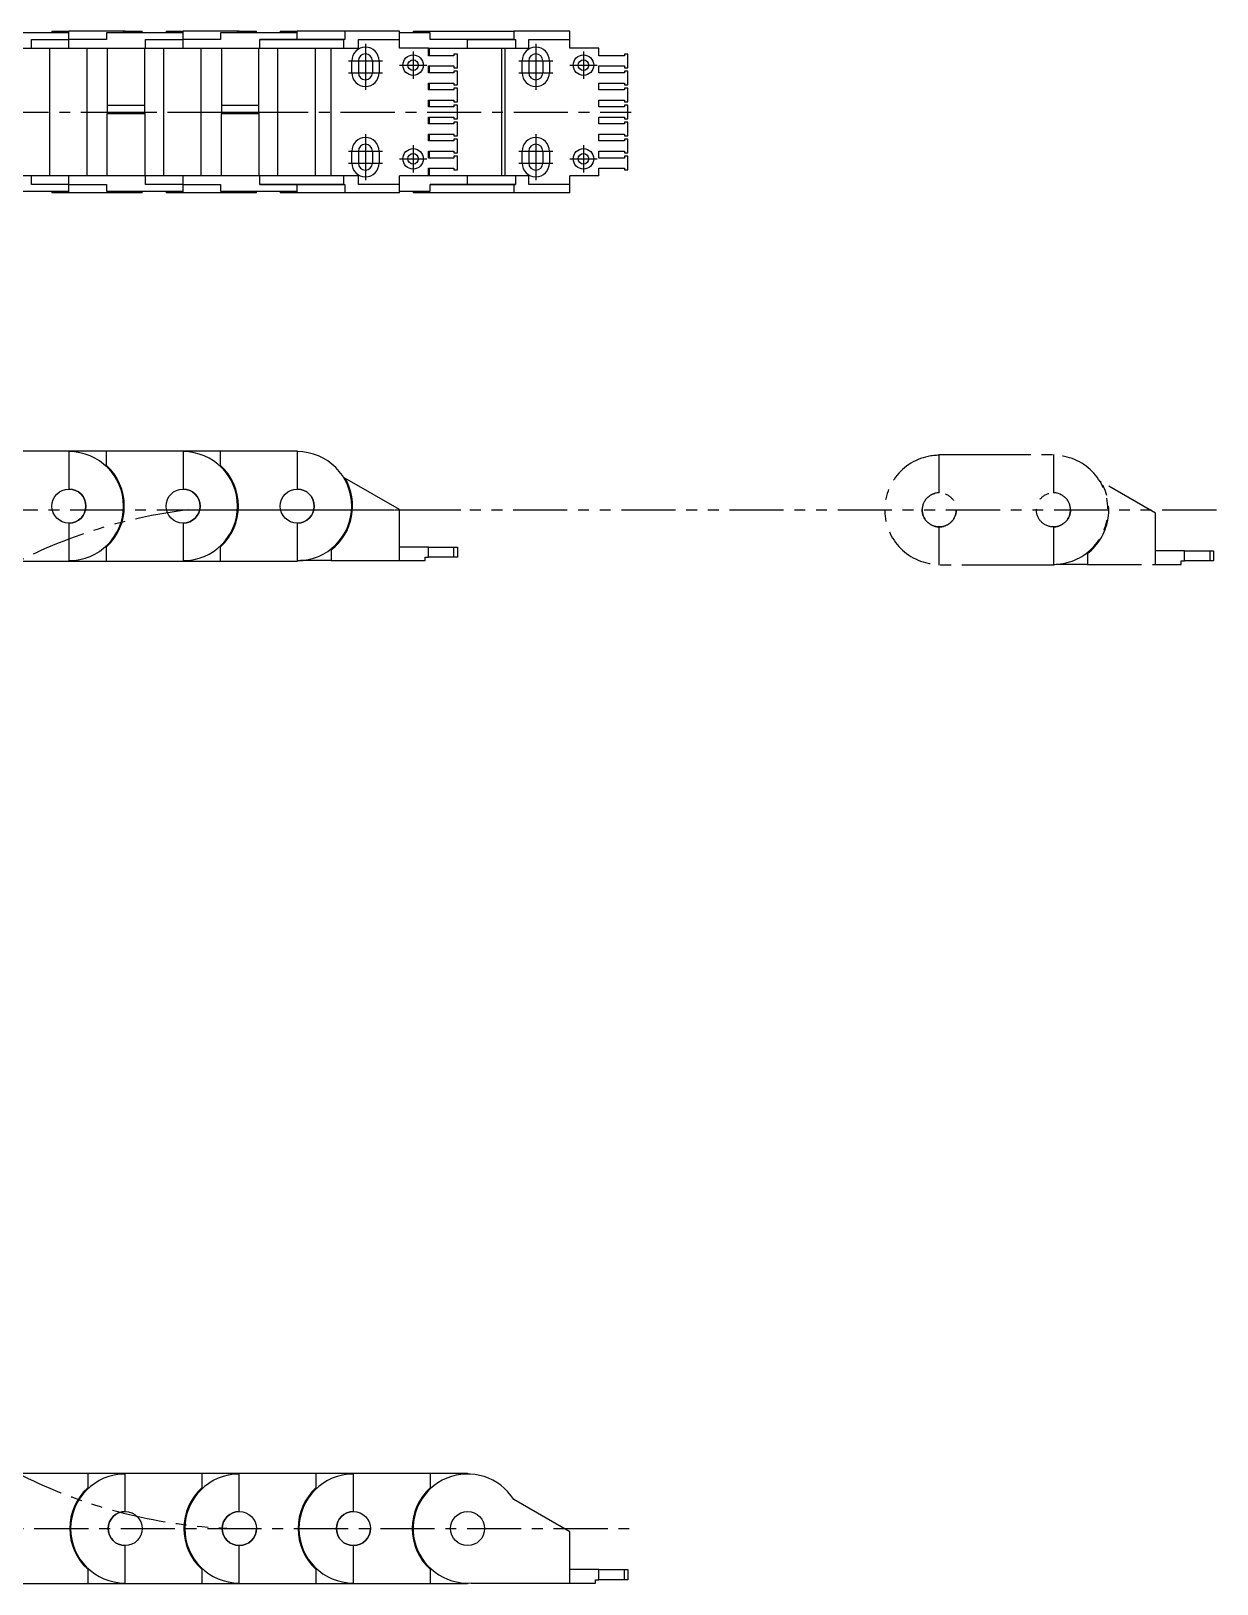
# Model space of a CAD drawing. Extents: x -285 to 1122, y -851 to 95.
# Drawn here: x 426 to 1122, y -816 to 95 of the extents above; entities that cross this region are included whole.
import ezdxf

# ---------------------------------------------------------------- set-up
doc = ezdxf.new("R2010")
doc.units = 0
doc.linetypes.add('CENTER', pattern=[50.8, 31.75, -6.35, 6.35, -6.35])
doc.linetypes.add('PHANTOM', pattern=[63.5, 31.75, -6.35, 6.35, -6.35, 6.35, -6.35])
doc.layers.get('0').update_dxf_attribs({"linetype": 'CONTINUOUS'})
doc.layers.add('CENTER', color=1, linetype='CONTINUOUS')

msp = doc.modelspace()

# ---------------------------------------------------------------- linework, layer by layer
at = {"color": 7, "linetype": 'CONTINUOUS'}
for p, q in [((448.140662, 94), (403.140662, 94)), ((438.140662, 95), (448.140662, 95)), ((438.140662, 95), (438.140662, 94)), ((480.140662, 95), (448.140662, 95)), ((448.140662, 94), (448.140662, 95)), ((448.140662, 90), (448.140662, 94)), ((515.140662, 94), (470.140662, 94)), ((470.140662, 94), (470.140662, 90)), ((480.140662, 94), (480.140662, 95)), ((481.140662, 95), (480.140662, 95)), ((481.140662, 95), (491.140662, 95)), ((481.140662, 94), (481.140662, 95)), ((491.140662, 94), (491.140662, 95)), ((505.140662, 95), (515.140662, 95)), ((505.140662, 95), (505.140662, 94)), ((547.140662, 95), (515.140662, 95)), ((515.140662, 94), (515.140662, 95)), ((515.140662, 90), (515.140662, 94)), ((537.140662, 94), (537.140662, 90)), ((582.140662, 94), (537.140662, 94)), ((548.140662, 95), (547.140662, 95)), ((547.140662, 94), (547.140662, 95)), ((548.140662, 95), (558.140662, 95)), ((548.140662, 94), (548.140662, 95)), ((558.140662, 94), (558.140662, 95)), ((572.140662, 95), (582.140662, 95)), ((572.140662, 95), (572.140662, 94)), ((610.162753, 95), (582.140662, 95)), ((582.140662, 94), (582.140662, 95)), ((582.140662, 90), (582.140662, 94)), ((642.140662, 95), (610.162753, 95)), ((610.162753, 95), (610.162753, 90)), ((642.140662, 90), (642.140662, 95)), ((660.140662, 94), (642.140662, 94)), ((650.140662, 95), (709.262796, 95)), ((650.140662, 95), (650.140662, 94)), ((660.140662, 90), (660.140662, 94)), ((709.262796, 95), (709.262796, 90)), ((742.140662, 95), (709.262796, 95)), ((742.140662, 90), (742.140662, 95)), ((381.140662, 85), (426.140662, 85)), ((426.140662, 85), (426.140662, 90)), ((426.140662, 90), (448.140662, 90)), ((426.140662, 85), (448.140662, 85)), ((436.640662, 85), (436.640662, 10)), ((470.140662, 90), (448.140662, 90)), ((448.140662, 85), (448.140662, 90)), ((448.140662, 85), (493.140662, 85)), ((458.640662, 85), (458.640662, 10)), ((470.640662, 85), (470.640662, 51.5)), ((492.640662, 51.5), (492.640662, 85)), ((493.140662, 90), (515.140662, 90)), ((493.140662, 85), (493.140662, 90)), ((493.140662, 85), (515.140662, 85)), ((503.640662, 85), (503.640662, 10)), ((515.140662, 85), (515.140662, 90)), ((537.140662, 90), (515.140662, 90)), ((515.140662, 85), (560.140662, 85)), ((525.640662, 85), (525.640662, 10)), ((537.640662, 85), (537.640662, 51.5)), ((559.640662, 51.5), (559.640662, 85)), ((560.140662, 90), (582.140662, 90)), ((560.140662, 85), (560.140662, 90)), ((560.140662, 85), (609.262796, 85)), ((582.140662, 90), (560.140683, 90)), ((570.640662, 85), (570.640662, 10)), ((609.262796, 90), (582.140662, 90)), ((582.140662, 90), (592.140662, 90)), ((592.140662, 90), (592.140662, 89.995)), ((592.140662, 89.995), (609.262796, 89.995)), ((592.640662, 85), (592.640662, 10)), ((602.140662, 10), (602.140662, 85)), ((609.262796, 90), (609.262796, 85)), ((610.162753, 90), (609.262796, 90)), ((609.262796, 85), (618.140662, 85)), ((618.140662, 90), (642.140662, 90)), ((618.140662, 85), (618.140662, 90)), ((642.140662, 85), (642.140662, 90)), ((659.140662, 85), (642.140662, 85)), ((659.140662, 80.5), (659.140662, 85)), ((659.140662, 85), (682.140662, 85)), ((659.640662, 85), (659.640662, 80.5)), ((682.140662, 90), (660.140662, 90)), ((682.140662, 90), (709.262796, 90)), ((709.262796, 90), (682.140662, 90)), ((682.140662, 85), (682.140662, 90)), ((682.140662, 85), (710.162753, 85)), ((702.140662, 10), (702.140662, 85)), ((704.055269, 85), (704.055269, 10)), ((709.262796, 90), (710.162753, 90)), ((710.162753, 90), (710.162753, 85)), ((710.162753, 85), (718.140662, 85)), ((718.140662, 90), (742.140662, 90)), ((718.140662, 85), (718.140662, 90)), ((742.140662, 85), (742.140662, 90)), ((759.140662, 85), (742.140662, 85)), ((759.140662, 80.5), (759.140662, 85)), ((614.140662, 70.5), (614.140662, 77.5)), ((618.040662, 77.5), (618.040662, 70.5)), ((626.240662, 77.5), (626.240662, 70.5)), ((630.140662, 77.5), (630.140662, 70.5)), ((674.140662, 80.5), (659.140662, 80.5)), ((659.140662, 74.5), (674.140662, 74.5)), ((659.140662, 70.5), (659.140662, 74.5)), ((659.640662, 74.5), (659.640662, 70.5)), ((674.140662, 81.5), (674.140662, 80.5)), ((676.140662, 81.5), (674.140662, 81.5)), ((674.140662, 74.5), (674.140662, 73.5)), ((674.140662, 73.5), (676.140662, 73.5)), ((676.140662, 73.5), (676.140662, 81.5)), ((714.140662, 70.5), (714.140662, 77.5)), ((718.040662, 77.5), (718.040662, 70.5)), ((726.240662, 77.5), (726.240662, 70.5)), ((730.140662, 77.5), (730.140662, 70.5)), ((774.140662, 80.5), (759.140662, 80.5)), ((759.140662, 70.5), (759.140662, 74.5)), ((759.140662, 74.5), (774.140662, 74.5)), ((774.140662, 81.5), (774.140662, 80.5)), ((776.140662, 81.5), (774.140662, 81.5)), ((774.140662, 74.5), (774.140662, 73.5)), ((774.140662, 73.5), (776.140662, 73.5)), ((776.140662, 73.5), (776.140662, 81.5)), ((674.140662, 70.5), (659.140662, 70.5)), ((659.140662, 60.5), (659.140662, 64.5)), ((659.140662, 64.5), (674.140662, 64.5)), ((659.640662, 64.5), (659.640662, 60.5)), ((676.140662, 71.5), (674.140662, 71.5)), ((674.140662, 71.5), (674.140662, 70.5)), ((674.140662, 64.5), (674.140662, 63.5)), ((676.140662, 63.5), (676.140662, 71.5)), ((774.140662, 70.5), (759.140662, 70.5)), ((759.140662, 60.5), (759.140662, 64.5)), ((759.140662, 64.5), (774.140662, 64.5)), ((776.140662, 71.5), (774.140662, 71.5)), ((774.140662, 71.5), (774.140662, 70.5)), ((774.140662, 64.5), (774.140662, 63.5)), ((776.140662, 63.5), (776.140662, 71.5)), ((674.140662, 60.5), (659.140662, 60.5)), ((674.140662, 63.5), (676.140662, 63.5)), ((676.140662, 61.5), (674.140662, 61.5)), ((674.140662, 61.5), (674.140662, 60.5)), ((676.140662, 53.5), (676.140662, 61.5)), ((774.140662, 60.5), (759.140662, 60.5)), ((774.140662, 63.5), (776.140662, 63.5)), ((776.140662, 61.5), (774.140662, 61.5)), ((774.140662, 61.5), (774.140662, 60.5)), ((776.140662, 53.5), (776.140662, 61.5)), ((470.640662, 51.5), (470.640662, 47.5)), ((470.640662, 51.5), (492.640662, 51.5)), ((470.640662, 47.5), (492.640662, 47.5)), ((470.640662, 47.5), (470.640662, 46.5)), ((470.640662, 10), (470.640662, 46.5)), ((492.640662, 46.5), (470.640662, 46.5)), ((492.640662, 47.5), (492.640662, 51.5)), ((492.640662, 46.5), (492.640662, 47.5)), ((492.640662, 47.5), (492.640662, 46.5)), ((492.640662, 46.5), (492.640662, 10)), ((537.640662, 51.5), (537.640662, 47.5)), ((537.640662, 51.5), (559.640662, 51.5)), ((537.640662, 47.5), (559.640662, 47.5)), ((537.640662, 47.5), (537.640662, 46.5)), ((537.640662, 10), (537.640662, 46.5)), ((559.640662, 46.5), (537.640662, 46.5)), ((559.640662, 47.5), (559.640662, 51.5)), ((559.640662, 46.5), (559.640662, 47.5)), ((559.640662, 47.5), (559.640662, 46.5)), ((559.640662, 46.5), (559.640662, 10)), ((659.140662, 54.5), (674.140662, 54.5)), ((659.140662, 50.5), (659.140662, 54.5)), ((674.140662, 50.5), (659.140662, 50.5)), ((659.640662, 54.5), (659.640662, 50.5)), ((674.140662, 54.5), (674.140662, 53.5)), ((674.140662, 53.5), (676.140662, 53.5)), ((674.140662, 51.5), (674.140662, 50.5)), ((676.140662, 51.5), (674.140662, 51.5)), ((676.140662, 43.5), (676.140662, 51.5)), ((759.140662, 50.5), (759.140662, 54.5)), ((759.140662, 54.5), (774.140662, 54.5)), ((774.140662, 50.5), (759.140662, 50.5)), ((774.140662, 54.5), (774.140662, 53.5)), ((774.140662, 53.5), (776.140662, 53.5)), ((774.140662, 51.5), (774.140662, 50.5)), ((776.140662, 51.5), (774.140662, 51.5)), ((776.140662, 43.5), (776.140662, 51.5)), ((659.140662, 44.5), (674.140662, 44.5)), ((659.140662, 40.5), (659.140662, 44.5)), ((674.140662, 40.5), (659.140662, 40.5)), ((659.640662, 44.5), (659.640662, 40.5)), ((674.140662, 44.5), (674.140662, 43.5)), ((674.140662, 43.5), (676.140662, 43.5)), ((676.140662, 41.5), (674.140662, 41.5)), ((674.140662, 41.5), (674.140662, 40.5)), ((676.140662, 33.5), (676.140662, 41.5)), ((759.140662, 40.5), (759.140662, 44.5)), ((759.140662, 44.5), (774.140662, 44.5)), ((774.140662, 40.5), (759.140662, 40.5)), ((774.140662, 44.5), (774.140662, 43.5)), ((774.140662, 43.5), (776.140662, 43.5)), ((776.140662, 41.5), (774.140662, 41.5)), ((774.140662, 41.5), (774.140662, 40.5)), ((776.140662, 33.5), (776.140662, 41.5)), ((659.140662, 30.5), (659.140662, 34.5)), ((659.140662, 34.5), (674.140662, 34.5)), ((674.140662, 30.5), (659.140662, 30.5)), ((659.640662, 34.5), (659.640662, 30.5)), ((674.140662, 34.5), (674.140662, 33.5)), ((674.140662, 33.5), (676.140662, 33.5)), ((676.140662, 31.5), (674.140662, 31.5)), ((674.140662, 31.5), (674.140662, 30.5)), ((676.140662, 23.5), (676.140662, 31.5)), ((759.140662, 30.5), (759.140662, 34.5)), ((759.140662, 34.5), (774.140662, 34.5)), ((774.140662, 30.5), (759.140662, 30.5)), ((774.140662, 34.5), (774.140662, 33.5)), ((774.140662, 33.5), (776.140662, 33.5)), ((774.140662, 31.5), (774.140662, 30.5)), ((776.140662, 31.5), (774.140662, 31.5)), ((776.140662, 23.5), (776.140662, 31.5)), ((614.140662, 17.5), (614.140662, 24.5)), ((618.040662, 24.5), (618.040662, 17.5)), ((626.240662, 24.5), (626.240662, 17.5)), ((630.140662, 24.5), (630.140662, 17.5)), ((659.140662, 24.5), (674.140662, 24.5)), ((659.140662, 20.5), (659.140662, 24.5)), ((674.140662, 20.5), (659.140662, 20.5)), ((659.640662, 24.5), (659.640662, 20.5)), ((674.140662, 24.5), (674.140662, 23.5)), ((674.140662, 23.5), (676.140662, 23.5)), ((676.140662, 21.5), (674.140662, 21.5)), ((674.140662, 21.5), (674.140662, 20.5)), ((676.140662, 13.5), (676.140662, 21.5)), ((714.140662, 17.5), (714.140662, 24.5)), ((718.040662, 24.5), (718.040662, 17.5)), ((726.240662, 24.5), (726.240662, 17.5)), ((730.140662, 24.5), (730.140662, 17.5)), ((759.140662, 20.5), (759.140662, 24.5)), ((759.140662, 24.5), (774.140662, 24.5)), ((774.140662, 20.5), (759.140662, 20.5)), ((774.140662, 24.5), (774.140662, 23.5)), ((774.140662, 23.5), (776.140662, 23.5)), ((776.140662, 21.5), (774.140662, 21.5)), ((774.140662, 21.5), (774.140662, 20.5)), ((776.140662, 13.5), (776.140662, 21.5)), ((426.140662, 10), (381.140662, 10)), ((426.140662, 5), (426.140662, 10)), ((448.140662, 10), (426.140662, 10)), ((493.140662, 10), (448.140662, 10)), ((448.140662, 5), (448.140662, 10)), ((515.140662, 10), (493.140662, 10)), ((493.140662, 5), (493.140662, 10)), ((560.140662, 10), (515.140662, 10)), ((515.140662, 5), (515.140662, 10)), ((609.262796, 10), (560.140662, 10)), ((560.140662, 5), (560.140662, 10)), ((609.262796, 10), (609.262796, 5)), ((618.140662, 10), (609.262796, 10)), ((618.140662, 5), (618.140662, 10)), ((682.140662, 10), (642.140662, 10)), ((642.140662, 5), (642.140662, 10)), ((659.140662, 10), (642.140662, 10)), ((659.140662, 10), (659.140662, 14.5)), ((659.140662, 14.5), (674.140662, 14.5)), ((659.640662, 14.5), (659.640662, 10)), ((674.140662, 14.5), (674.140662, 13.5)), ((674.140662, 13.5), (676.140662, 13.5)), ((710.162753, 10), (682.140662, 10)), ((682.140662, 5), (682.140662, 10)), ((710.162753, 10), (710.162753, 5)), ((718.140662, 10), (710.162753, 10)), ((718.140662, 5), (718.140662, 10)), ((759.140662, 10), (742.140662, 10)), ((742.140662, 5), (742.140662, 10)), ((759.140662, 10), (759.140662, 14.5)), ((759.140662, 14.5), (774.140662, 14.5)), ((774.140662, 14.5), (774.140662, 13.5)), ((774.140662, 13.5), (776.140662, 13.5)), ((403.140662, 1), (448.140662, 1)), ((448.140662, 5), (426.140662, 5)), ((438.140662, 1), (438.140662, 0)), ((448.140662, 0), (438.140662, 0)), ((448.140662, 1), (448.140662, 5)), ((448.140662, 5), (470.140662, 5)), ((448.140662, 0), (448.140662, 1)), ((480.140662, 0), (448.140662, 0)), ((470.140662, 5), (470.140662, 1)), ((470.140662, 1), (515.140662, 1)), ((480.140662, 0), (480.140662, 1)), ((481.140662, 0), (480.140662, 0)), ((491.140662, 0), (481.140452, 0)), ((481.140662, 0), (481.140662, 1)), ((491.140662, 0), (491.140662, 1)), ((515.140662, 5), (493.140662, 5)), ((505.140662, 1), (505.140662, 0)), ((515.140662, 0), (505.140662, 0)), ((515.140662, 1), (515.140662, 5)), ((515.140662, 5), (537.140662, 5)), ((515.140662, 0), (515.140662, 1)), ((547.140662, 0), (515.140662, 0)), ((537.140662, 5), (537.140662, 1)), ((537.140662, 1), (582.140662, 1)), ((547.140662, 0), (547.140662, 1)), ((548.140662, 0), (547.140662, 0)), ((558.140662, 0), (548.140452, 0)), ((548.140662, 0), (548.140662, 1)), ((558.140662, 0), (558.140662, 1)), ((582.140662, 5), (560.140662, 5)), ((560.140683, 5), (609.262796, 5)), ((572.140662, 1), (572.140662, 0)), ((592.140662, 0), (572.140662, 0)), ((582.140662, 1), (582.140662, 5)), ((592.140662, 5), (582.140662, 5)), ((582.140662, 0), (582.140662, 1)), ((610.162753, 0), (582.140662, 0)), ((609.262796, 5.005), (592.140662, 5.005)), ((592.140662, 5.005), (592.140662, 5)), ((610.162753, 0), (602.140662, 0)), ((609.262796, 5), (610.162753, 5)), ((610.162753, 5), (610.162753, 0)), ((642.140662, 0), (610.162753, 0)), ((642.140662, 5), (618.140662, 5)), ((642.140662, 0), (642.140662, 5)), ((642.140662, 1), (660.140662, 1)), ((650.140662, 1), (650.140662, 0)), ((709.262796, 0), (650.140662, 0)), ((660.140662, 1), (660.140662, 5)), ((709.262796, 5), (660.140662, 5)), ((660.140662, 5), (682.140662, 5)), ((682.140662, 5), (710.162753, 5)), ((709.262796, 5), (709.262796, 0)), ((710.162753, 5), (709.262796, 5)), ((742.140662, 0), (709.262796, 0)), ((742.140662, 5), (718.140662, 5)), ((742.140662, 0), (742.140662, 5)), ((403.140662, -151.285172), (448.140662, -151.285172)), ((448.140662, -151.285172), (470.140662, -151.285172)), ((448.140662, -151.285172), (448.140662, -151.785172)), ((448.140662, -151.785172), (448.140662, -173.785172)), ((470.140662, -151.285172), (515.140662, -151.285172)), ((470.140662, -159.863425), (470.140662, -151.285172)), ((515.140662, -151.285172), (537.140662, -151.285172)), ((515.140662, -151.285172), (515.140662, -151.785172)), ((515.140662, -151.785172), (515.140662, -173.785172)), ((537.140662, -151.285172), (582.140662, -151.285172)), ((537.140662, -159.863425), (537.140662, -151.285172)), ((582.140662, -151.285172), (582.140662, -151.785172)), ((582.140662, -151.785172), (582.140662, -173.785172)), ((609.262796, -166.803127), (610.162753, -167.322718)), ((642.140662, -185.785172), (610.162753, -167.322718)), ((642.140662, -215.785172), (642.140662, -185.785172)), ((448.140662, -193.785172), (448.140662, -215.785172)), ((515.140662, -193.785172), (515.140662, -215.785172)), ((582.140662, -193.785172), (582.140662, -215.785172)), ((470.140662, -216.285172), (470.140662, -207.706919)), ((537.140662, -216.285172), (537.140662, -207.706919)), ((602.140662, -209.402549), (602.140662, -215.785172)), ((659.140662, -207.785172), (642.140662, -207.785172)), ((659.140662, -207.785172), (674.140662, -207.785172)), ((659.140662, -213.785172), (659.140662, -207.785172)), ((674.140662, -207.785172), (676.140662, -207.785172)), ((674.140662, -213.785172), (674.140662, -207.785172)), ((676.140662, -207.785172), (676.140662, -213.785172)), ((448.140662, -216.285172), (403.140662, -216.285172)), ((448.140662, -215.785172), (448.140662, -216.285172)), ((470.140662, -216.285172), (448.140662, -216.285172)), ((515.140662, -216.285172), (470.140662, -216.285172)), ((515.140662, -215.785172), (515.140662, -216.285172)), ((537.140662, -216.285172), (515.140662, -216.285172)), ((582.140662, -216.285172), (537.140662, -216.285172)), ((582.140662, -215.785172), (582.140662, -216.285172)), ((584.140662, -215.785172), (584.140662, -215.722611)), ((602.140662, -215.785172), (584.140662, -215.785172)), ((602.140662, -215.785172), (642.140662, -215.785172)), ((642.140662, -215.785172), (657.140662, -215.785172)), ((657.140662, -215.785172), (657.140662, -213.785172)), ((657.140662, -213.785172), (659.140662, -213.785172)), ((674.140662, -213.785172), (659.140662, -213.785172)), ((676.140662, -213.785172), (674.140662, -213.785172)), ((414.140662, -751.285172), (459.140662, -751.285172)), ((459.140662, -751.285172), (481.140662, -751.285172)), ((459.140662, -751.285172), (459.140662, -759.863425)), ((481.140662, -751.285172), (526.140662, -751.285172)), ((481.140662, -751.785172), (481.140662, -751.285172)), ((481.140662, -773.785172), (481.140662, -751.785172)), ((526.140662, -751.285172), (548.140662, -751.285172)), ((526.140662, -751.285172), (526.140662, -759.863425)), ((548.140662, -751.285172), (593.140662, -751.285172)), ((548.140662, -751.785172), (548.140662, -751.285172)), ((548.140662, -773.785172), (548.140662, -751.785172)), ((593.140662, -751.285172), (615.140662, -751.285172)), ((593.140662, -751.285172), (593.140662, -759.863425)), ((615.140662, -751.285172), (660.140662, -751.285172)), ((615.140662, -751.785172), (615.140662, -751.285172)), ((615.140662, -773.785172), (615.140662, -751.785172)), ((660.140662, -751.285172), (682.140662, -751.285172)), ((660.140662, -751.285172), (660.140662, -759.863425)), ((682.140662, -751.285172), (682.140662, -751.785172)), ((742.140662, -785.785172), (709.262796, -766.803127)), ((742.140662, -815.785172), (742.140662, -785.785172)), ((481.140662, -815.785172), (481.140662, -793.785172)), ((548.140662, -815.785172), (548.140662, -793.785172)), ((615.140662, -815.785172), (615.140662, -793.785172)), ((459.140662, -807.706919), (459.140662, -816.285172)), ((526.140662, -807.706919), (526.140662, -816.285172)), ((593.140662, -807.706919), (593.140662, -816.285172)), ((660.140662, -807.706919), (660.140662, -816.285172)), ((759.140662, -807.785172), (742.140662, -807.785172)), ((759.140662, -807.785172), (774.140662, -807.785172)), ((759.140662, -813.785172), (759.140662, -807.785172)), ((774.140662, -813.785172), (774.140662, -807.785172)), ((774.140662, -807.785172), (776.140662, -807.785172)), ((776.140662, -807.785172), (776.140662, -813.785172)), ((459.140662, -816.285172), (414.140662, -816.285172)), ((481.140662, -816.285172), (459.140662, -816.285172)), ((481.140662, -816.285172), (481.140662, -815.785172)), ((526.140662, -816.285172), (481.140662, -816.285172)), ((548.140662, -816.285172), (526.140662, -816.285172)), ((548.140662, -816.285172), (548.140662, -815.785172)), ((593.140662, -816.285172), (548.140662, -816.285172)), ((615.140662, -816.285172), (593.140662, -816.285172)), ((615.140662, -816.285172), (615.140662, -815.785172)), ((660.140662, -816.285172), (615.140662, -816.285172)), ((682.140662, -816.285172), (660.140662, -816.285172)), ((682.140662, -815.785172), (682.140662, -816.285172)), ((684.140662, -815.722611), (684.140662, -815.785172)), ((684.140662, -815.785172), (742.140662, -815.785172)), ((742.140662, -815.785172), (757.140662, -815.785172)), ((757.140662, -815.785172), (757.140662, -813.785172)), ((757.140662, -813.785172), (759.140662, -813.785172)), ((774.140662, -813.785172), (759.140662, -813.785172)), ((776.140662, -813.785172), (774.140662, -813.785172))]:
    msp.add_line(p, q, dxfattribs=at)
at = {"color": 3, "linetype": 'PHANTOM'}
for p, q in [((958.999226, -153.46381), (1003.999226, -153.46381)), ((958.999226, -153.96381), (958.999226, -153.46381)), ((958.999226, -175.96381), (958.999226, -153.96381)), ((980.999226, -153.46381), (1025.999226, -153.46381)), ((1025.999226, -153.46381), (1025.999226, -153.96381)), ((1025.999226, -153.96381), (1025.999226, -175.96381)), ((1053.12136, -168.981765), (1054.021317, -169.501356)), ((1085.999226, -187.96381), (1054.021317, -169.501356)), ((518.404907, -185.96381), (1121.999226, -185.96381)), ((1085.999226, -217.96381), (1085.999226, -187.96381)), ((958.999226, -217.96381), (958.999226, -195.96381)), ((1025.999226, -195.96381), (1025.999226, -217.96381)), ((958.999226, -218.46381), (958.999226, -217.96381)), ((1003.999226, -218.46381), (958.999226, -218.46381)), ((1025.999226, -218.46381), (980.999226, -218.46381)), ((1025.999226, -217.96381), (1025.999226, -218.46381)), ((1027.999226, -217.96381), (1027.999226, -217.901249)), ((1045.999226, -217.96381), (1027.999226, -217.96381)), ((1045.999226, -211.581187), (1045.999226, -217.96381)), ((1045.999226, -217.96381), (1085.999226, -217.96381)), ((1102.999226, -209.96381), (1085.999226, -209.96381)), ((1085.999226, -217.96381), (1100.999226, -217.96381)), ((1100.999226, -217.96381), (1100.999226, -215.96381)), ((1100.999226, -215.96381), (1102.999226, -215.96381)), ((1102.999226, -209.96381), (1117.999226, -209.96381)), ((1102.999226, -215.96381), (1102.999226, -209.96381)), ((1117.999226, -215.96381), (1102.999226, -215.96381)), ((1117.999226, -209.96381), (1119.999226, -209.96381)), ((1117.999226, -215.96381), (1117.999226, -209.96381)), ((1119.999226, -215.96381), (1117.999226, -215.96381)), ((1119.999226, -209.96381), (1119.999226, -215.96381))]:
    msp.add_line(p, q, dxfattribs=at)
at = {"color": 7, "linetype": 'CONTINUOUS'}
for centre, radius in [((650.140662, 75), 6), ((650.140662, 75), 3.1), ((750.140662, 75), 6), ((750.140662, 75), 3.1), ((650.140662, 20), 6), ((650.140662, 20), 3.1), ((750.140662, 20), 6), ((750.140662, 20), 3.1), ((448.140662, -183.785172), 10), ((515.140662, -183.785172), 10), ((582.140662, -183.785172), 10), ((481.140662, -783.785172), 10), ((548.140662, -783.785172), 10), ((615.140662, -783.785172), 10), ((682.140662, -783.785172), 10), ((682.140662, -783.785172), 10)]:
    msp.add_circle(centre, radius, dxfattribs=at)
at = {"color": 3, "linetype": 'PHANTOM'}
for centre in [(958.999226, -185.96381), (1025.999226, -185.96381)]:
    msp.add_circle(centre, 10, dxfattribs=at)
at = {"color": 7, "linetype": 'CONTINUOUS'}
for centre, radius, start, end in [((622.140662, 77.5), 8, 0, 180), ((722.140662, 77.5), 8, 0, 180), ((622.140662, 77.5), 4.1, 0, 180), ((722.140662, 77.5), 4.1, 0, 180), ((622.140662, 70.5), 8, 180, 0), ((622.140662, 70.5), 4.1, 180, 0), ((722.140662, 70.5), 8, 180, 0), ((722.140662, 70.5), 4.1, 180, 0), ((622.140662, 24.5), 8, 0, 180), ((622.140662, 24.5), 4.1, 0, 180), ((722.140662, 24.5), 8, 0, 180), ((722.140662, 24.5), 4.1, 0, 180), ((622.140662, 17.5), 8, 180, 0), ((622.140662, 17.5), 4.1, 180, 0), ((722.140662, 17.5), 8, 180, 0), ((722.140662, 17.5), 4.1, 180, 0), ((448.140662, -183.785172), 32, 270, 90), ((515.140662, -183.785172), 32, 270, 90), ((582.140662, -183.785172), 32, 270, 90), ((448.140662, -183.785172), 32.5, 312.603667, 47.396333), ((515.140662, -183.785172), 32.5, 312.603667, 47.396333), ((582.140662, -183.785172), 32.5, 307.979872, 30.433439), ((448.140662, -183.785172), 10, 270, 90), ((515.140662, -183.785172), 10, 270, 90), ((582.140662, -183.785172), 10, 270, 90), ((481.140662, -783.785172), 32, 90, 270), ((548.140662, -783.785172), 32, 90, 270), ((615.140662, -783.785172), 32, 90, 270), ((682.140662, -783.785172), 32, 32.052013, 273.583322), ((481.140662, -783.785172), 32.5, 132.603667, 227.396333), ((548.140662, -783.785172), 32.5, 132.603667, 227.396333), ((615.140662, -783.785172), 32.5, 132.603667, 227.396333), ((682.140662, -783.785172), 32.5, 132.603667, 227.396333), ((481.140662, -783.785172), 10, 90, 270), ((548.140662, -783.785172), 10, 90, 270), ((615.140662, -783.785172), 10, 90, 270), ((548.140662, -783.785172), 10, 270, 0), ((615.140662, -783.785172), 10, 270, 0)]:
    msp.add_arc(centre, radius, start, end, dxfattribs=at)
at = {"color": 3, "linetype": 'PHANTOM'}
for centre, radius, start, end in [((958.999226, -185.96381), 32, 90, 270), ((1025.999226, -185.96381), 32, 270, 90), ((1025.999226, -185.96381), 32.5, 307.979872, 30.433439), ((958.999226, -185.96381), 10, 90, 270), ((1025.999226, -185.96381), 10, 270, 90), ((554.016129, -483.842713), 300, 96.817316801, 268.877796748), ((958.999226, -185.96381), 10, 270, 0)]:
    msp.add_arc(centre, radius, start, end, dxfattribs=at)
at = {"layer": 'CENTER', "color": 1, "linetype": 'CENTER'}
for p, q in [((622.140662, 87.5), (622.140662, 60.5)), ((650.140662, 83), (650.140662, 67)), ((722.140662, 87.5), (722.140662, 60.5)), ((750.140662, 83), (750.140662, 67)), ((612.140662, 77.5), (632.140662, 77.5)), ((642.140662, 75), (658.140662, 75)), ((712.140662, 77.5), (732.140662, 77.5)), ((742.140662, 75), (758.140662, 75)), ((612.140662, 70.5), (632.140662, 70.5)), ((712.140662, 70.5), (732.140662, 70.5)), ((-2, 47.5), (778.140662, 47.5)), ((622.140662, 34.5), (622.140662, 7.5)), ((650.140662, 28), (650.140662, 12)), ((722.140662, 34.5), (722.140662, 7.5)), ((750.140662, 28), (750.140662, 12)), ((612.140662, 24.5), (632.140662, 24.5)), ((642.140662, 20), (658.140662, 20)), ((712.140662, 24.5), (732.140662, 24.5)), ((742.140662, 20), (758.140662, 20)), ((612.140662, 17.5), (632.140662, 17.5)), ((712.140662, 17.5), (732.140662, 17.5)), ((296.476343, -185.96381), (678.140662, -185.96381)), ((326.212098, -783.785172), (778.140662, -783.785172))]:
    msp.add_line(p, q, dxfattribs=at)

doc.saveas('drawing.dxf')
